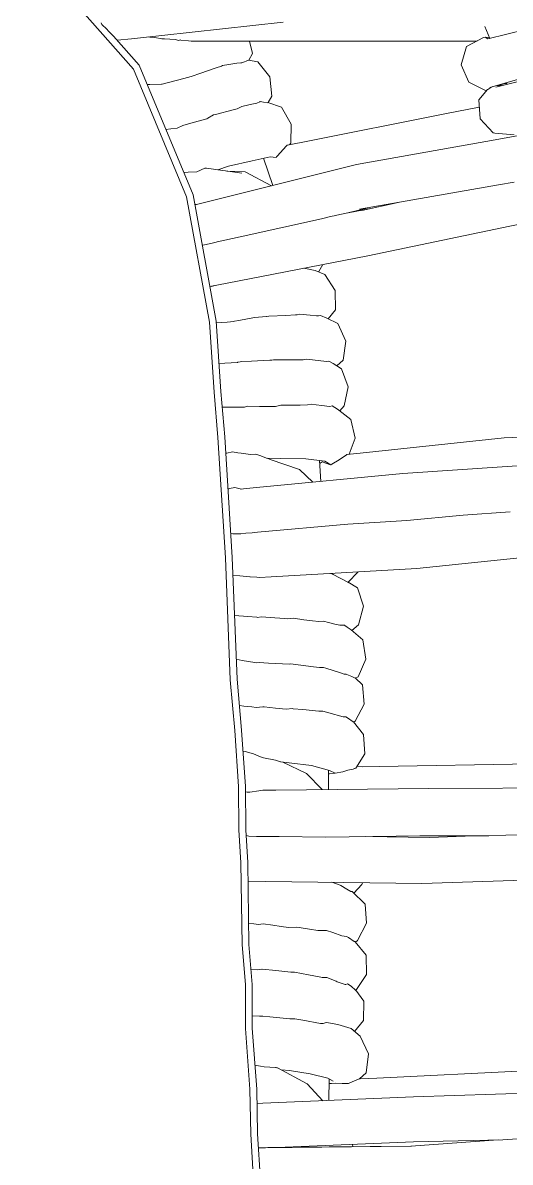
# Model space of a CAD drawing. Header units: centimetres. Extents: x 5488 to 20269, y -31398 to -19684.
# Drawn here: x 11455.62 to 11466.52, y -23782.53 to -23757.04 of the extents above; entities that cross this region are included whole.
import ezdxf

# ---------------------------------------------------------------- set-up
doc = ezdxf.new("R2010")
doc.units = ezdxf.units.CM
doc.layers.add('xxx_Auto_Kaplama_Ahşap Tarama', color=16, linetype='Continuous', lineweight=5)
doc.layers.add('xxx_Auto_Tefris_Tefris', color=32, linetype='Continuous', lineweight=15)

# ---------------------------------------------------------------- blocks, each defined once
blk = doc.blocks.new('trtetre')
at = {"color": 0, "linetype": 'ByBlock'}
for points in [[(413.046, 61.563), (410.988, 59.223)], [(403.061, 59.899), (401.792, 60.215)], [(403.022, 59.908), (403.133, 60.173)], [(407.642, 60.272), (411.031, 59.902)], [(411.582, 60.113), (411.691, 60.222)], [(411.71, 60.258), (411.691, 60.222)], [(403.045, 59.935), (403.022, 59.909)], [(403.107, 59.93), (403.045, 59.935)], [(403.061, 59.899), (403.121, 59.94)], [(403.121, 59.94), (403.162, 59.926)], [(403.543, 59.729), (403.162, 59.926)], [(410.056, 59.882), (410.295, 59.9)], [(410.334, 59.9), (410.295, 59.9)], [(410.334, 59.9), (410.353, 59.897)], [(410.506, 59.927), (410.353, 59.897)], [(410.601, 59.937), (410.506, 59.927)], [(410.601, 59.937), (410.617, 59.939)], [(410.617, 59.939), (410.645, 59.944)], [(411.431, 59.962), (410.857, 59.308)], [(411.348, 59.867), (411.031, 59.902)], [(411.543, 60.074), (411.431, 59.962)], [(411.543, 60.074), (411.582, 60.113)], [(403.306, 59.851), (409.578, 59.85)], [(403.662, 59.32), (403.543, 59.729)], [(408.389, 59.85), (408.327, 59.568)], [(409.697, 59.85), (409.578, 59.85)], [(409.754, 59.856), (409.697, 59.85)], [(409.926, 59.872), (409.754, 59.856)], [(409.926, 59.872), (409.939, 59.874)], [(409.973, 59.864), (409.939, 59.874)], [(409.973, 59.864), (410.056, 59.882)], [(408.204, 59.384), (407.939, 59.047)], [(408.204, 59.384), (408.412, 59.424)], [(408.327, 59.568), (408.41, 59.423)], [(408.466, 59.397), (408.412, 59.424)], [(408.466, 59.397), (408.503, 59.383)], [(403.023, 58.813), (401.294, 59.314)], [(402.889, 58.82), (401.334, 59.204)], [(403.492, 58.928), (403.662, 59.32)], [(408.503, 59.383), (408.564, 59.364)], [(408.564, 59.364), (408.586, 59.364)], [(408.673, 59.352), (408.587, 59.364)], [(408.673, 59.352), (408.852, 59.325)], [(408.852, 59.325), (408.992, 59.306)], [(409.021, 59.291), (408.992, 59.306)], [(409.138, 59.249), (409.021, 59.291)], [(409.138, 59.249), (409.499, 59.125)], [(410.857, 59.308), (409.65, 56.412)], [(410.988, 59.223), (409.797, 56.366)], [(402.636, 58.883), (402.65, 58.921)], [(402.696, 58.89), (402.643, 58.903)], [(402.759, 58.881), (402.696, 58.89)], [(402.759, 58.881), (402.833, 58.857)], [(403.099, 58.735), (403.492, 58.928)], [(407.939, 59.047), (407.894, 58.615)], [(409.499, 59.125), (409.67, 59.068)], [(409.695, 59.058), (409.67, 59.068)], [(409.774, 59.035), (409.695, 59.058)], [(409.858, 59.011), (409.774, 59.035)], [(409.858, 59.011), (410.34, 58.883)], [(410.356, 58.885), (410.34, 58.883)], [(410.619, 58.878), (410.356, 58.885)], [(410.619, 58.878), (410.677, 58.876)], [(402.865, 58.859), (402.757, 58.853)], [(403.02, 58.793), (402.954, 58.833)], [(403.062, 58.769), (403.02, 58.793)], [(403.062, 58.769), (403.072, 58.768)], [(403.266, 58.535), (403.072, 58.768)], [(403.238, 58.109), (403.266, 58.535)], [(403.989, 58.23), (403.255, 58.368)], [(407.458, 57.994), (407.675, 58.369)], [(407.985, 58.476), (407.675, 58.369)], [(407.894, 58.615), (407.975, 58.472)], [(407.995, 58.471), (407.985, 58.476)], [(408.075, 58.483), (407.995, 58.471)], [(408.075, 58.483), (408.153, 58.495)], [(408.164, 58.49), (408.153, 58.495)], [(408.231, 58.458), (408.164, 58.49)], [(408.339, 58.436), (408.231, 58.458)], [(408.339, 58.436), (408.531, 58.396)], [(408.531, 58.396), (408.566, 58.388)], [(408.666, 58.337), (408.566, 58.388)], [(403.989, 58.23), (407.199, 57.588)], [(408.758, 58.313), (408.666, 58.337)], [(408.758, 58.313), (409.149, 58.208)], [(409.149, 58.208), (409.195, 58.196)], [(409.325, 58.124), (409.195, 58.196)], [(409.325, 58.124), (409.345, 58.113)], [(409.345, 58.113), (409.701, 58.011)], [(402.945, 57.799), (403.238, 58.109)], [(407.458, 57.994), (407.47, 57.563)], [(409.701, 58.011), (409.879, 57.962)], [(410.007, 57.905), (409.879, 57.962)], [(410.008, 57.905), (410.007, 57.905)], [(410.152, 57.887), (410.008, 57.905)], [(410.152, 57.887), (410.258, 57.872)], [(402.293, 57.754), (402.902, 57.643)], [(402.475, 57.753), (402.905, 57.792)], [(406.001, 57.087), (402.902, 57.643)], [(402.945, 57.799), (402.905, 57.792)], [(407.549, 57.518), (407.199, 57.588)], [(407.47, 57.563), (407.497, 57.529)], [(407.569, 57.495), (407.549, 57.518)], [(407.768, 57.284), (407.569, 57.495)], [(407.791, 57.258), (407.768, 57.284)], [(407.791, 57.258), (407.798, 57.247)], [(407.927, 57.261), (407.798, 57.247)], [(407.869, 56.619), (408.076, 57.229)], [(408.33, 57.174), (407.927, 57.261)], [(408.864, 57.052), (408.33, 57.174)], [(406.001, 57.087), (409.25, 56.273)], [(408.49, 56.925), (407.9, 56.611)], [(408.895, 56.941), (408.49, 56.925)], [(409.355, 57.009), (408.564, 56.892)], [(409.097, 56.97), (408.864, 57.052)], [(409.373, 57.006), (409.355, 57.009)], [(409.373, 57.006), (409.388, 57.003)], [(409.568, 56.926), (409.388, 57.003)], [(409.761, 56.916), (409.568, 56.926)], [(409.761, 56.916), (409.857, 56.91)], [(402.479, 56.697), (402.825, 56.636)], [(405.935, 56.087), (402.825, 56.636)], [(409.65, 56.412), (409.134, 53.583)], [(409.797, 56.366), (409.285, 53.563)], [(405.881, 56.061), (405.067, 56.24)], [(405.718, 56.097), (406.189, 56.005)], [(405.732, 56.123), (406.191, 56.005)], [(409.608, 56.184), (409.25, 56.273)], [(409.596, 56.194), (409.573, 56.193)], [(409.596, 56.194), (409.61, 56.194)], [(406.442, 55.953), (406.191, 56.005)], [(406.443, 55.953), (406.465, 55.948)], [(406.465, 55.948), (406.578, 55.924)], [(406.781, 55.873), (406.579, 55.924)], [(408.601, 55.474), (406.781, 55.873)], [(402.389, 55.748), (402.576, 55.709)], [(405.748, 55.045), (402.576, 55.709)], [(408.601, 55.474), (409.114, 55.358)], [(409.14, 55.352), (409.114, 55.358)], [(409.224, 55.332), (409.14, 55.352)], [(409.396, 55.294), (409.224, 55.332)], [(409.396, 55.294), (409.444, 55.284)], [(405.748, 55.045), (408.89, 54.436)], [(406.751, 54.851), (406.841, 54.695)], [(406.708, 54.629), (406.476, 54.268)], [(406.922, 54.72), (406.708, 54.629)], [(406.841, 54.695), (406.846, 54.688)], [(407.175, 54.768), (406.922, 54.72)], [(409.239, 54.368), (408.89, 54.436)], [(409.275, 54.355), (409.159, 54.383)], [(406.476, 54.268), (406.471, 53.839)], [(406.471, 53.839), (406.631, 53.635)], [(406.42, 53.531), (406.239, 53.138)], [(406.661, 53.65), (406.42, 53.531)], [(406.802, 53.71), (406.661, 53.65)], [(406.849, 53.702), (406.802, 53.71)], [(406.892, 53.706), (406.849, 53.702)], [(406.892, 53.706), (407.039, 53.719)], [(407.039, 53.719), (407.274, 53.74)], [(407.329, 53.728), (407.274, 53.74)], [(407.363, 53.726), (407.329, 53.728)], [(407.363, 53.726), (407.578, 53.714)], [(407.578, 53.714), (407.959, 53.698)], [(408.003, 53.689), (407.959, 53.698)], [(408.003, 53.689), (408.014, 53.687)], [(408.014, 53.687), (408.276, 53.663)], [(408.276, 53.663), (408.279, 53.663)], [(408.633, 53.6), (408.279, 53.663)], [(408.633, 53.6), (408.726, 53.583)], [(408.739, 53.575), (408.726, 53.583)], [(408.891, 53.563), (408.739, 53.575)], [(409.132, 53.55), (408.891, 53.563)], [(409.134, 53.583), (409.029, 52.009)], [(409.285, 53.563), (409.181, 51.996)], [(406.239, 53.138), (406.297, 52.714)], [(406.333, 52.516), (406.185, 52.112)], [(406.297, 52.714), (406.442, 52.586)], [(406.525, 52.641), (406.333, 52.516)], [(406.616, 52.689), (406.525, 52.641)], [(406.672, 52.685), (406.616, 52.689)], [(406.672, 52.685), (406.986, 52.72)], [(406.986, 52.72), (407.12, 52.735)], [(407.195, 52.721), (407.12, 52.735)], [(407.195, 52.721), (407.196, 52.721)], [(407.196, 52.721), (407.605, 52.721)], [(407.605, 52.721), (407.854, 52.722)], [(407.89, 52.715), (407.854, 52.722)], [(407.94, 52.712), (407.89, 52.715)], [(407.94, 52.712), (408.347, 52.693)], [(408.347, 52.693), (408.562, 52.683)], [(408.597, 52.675), (408.562, 52.683)], [(408.597, 52.675), (408.655, 52.664)], [(408.657, 52.663), (408.655, 52.664)], [(408.945, 52.642), (408.657, 52.663)], [(409.071, 52.635), (408.945, 52.642)], [(406.185, 52.112), (406.273, 51.694)], [(409.029, 52.009), (408.945, 50.997)], [(409.181, 51.996), (409.096, 50.985)], [(406.126, 51.388), (406.397, 51.597)], [(406.273, 51.694), (406.375, 51.58)], [(406.403, 51.6), (406.397, 51.597)], [(406.481, 51.654), (406.403, 51.6)], [(406.481, 51.654), (406.519, 51.679)], [(406.519, 51.679), (406.534, 51.689)], [(406.601, 51.679), (406.534, 51.689)], [(406.771, 51.7), (406.601, 51.679)], [(406.771, 51.7), (406.901, 51.714)], [(406.901, 51.714), (407.013, 51.727)], [(407.094, 51.71), (407.013, 51.727)], [(407.259, 51.708), (407.094, 51.71)], [(407.259, 51.708), (407.494, 51.705)], [(407.494, 51.705), (407.69, 51.703)], [(407.811, 51.679), (407.69, 51.703)], [(407.856, 51.679), (407.811, 51.679)], [(407.856, 51.679), (408.168, 51.679)], [(408.168, 51.679), (408.426, 51.681)], [(408.504, 51.664), (408.426, 51.681)], [(408.52, 51.664), (408.504, 51.664)], [(408.52, 51.664), (408.762, 51.662)], [(408.762, 51.662), (408.989, 51.663)], [(409, 51.66), (408.989, 51.663)], [(406.126, 51.388), (406.033, 50.965)], [(402.696, 50.971), (401.61, 51.021)], [(408.945, 50.997), (408.779, 48.297)], [(409.096, 50.985), (408.93, 48.289)], [(402.696, 50.971), (405.919, 50.632)], [(406.033, 50.965), (406.165, 50.606)], [(406.217, 50.601), (405.919, 50.632)], [(406.224, 50.591), (406.217, 50.601)], [(406.389, 50.482), (406.224, 50.591)], [(406.553, 50.388), (406.389, 50.482)], [(407.13, 50.507), (406.711, 50.451)], [(406.828, 50.466), (406.798, 50.001)], [(407.698, 50.514), (407.13, 50.507)], [(407.93, 50.492), (407.274, 50.264)], [(408.008, 50.518), (407.698, 50.514)], [(407.93, 50.492), (408, 50.518)], [(408.008, 50.518), (408.066, 50.543)], [(408.066, 50.543), (408.158, 50.577)], [(408.252, 50.612), (408.158, 50.577)], [(408.368, 50.6), (408.252, 50.612)], [(408.581, 50.631), (408.368, 50.6)], [(408.581, 50.631), (408.652, 50.641)], [(408.652, 50.641), (408.768, 50.659)], [(408.897, 50.632), (408.768, 50.659)], [(408.908, 50.635), (408.897, 50.632)], [(408.908, 50.635), (408.923, 50.639)], [(404.961, 50.18), (401.522, 50.405)], [(406.553, 50.388), (406.57, 50.373)], [(406.57, 50.373), (406.581, 50.367)], [(406.711, 50.451), (406.576, 50.37)], [(406.581, 50.367), (406.768, 50.437)], [(406.768, 50.437), (406.809, 50.41)], [(406.824, 50.411), (406.809, 50.41)], [(407.274, 50.264), (406.975, 49.983)], [(404.961, 50.18), (408.235, 49.861)], [(408.598, 49.825), (408.235, 49.861)], [(408.571, 49.828), (408.716, 49.865)], [(408.842, 49.839), (408.716, 49.865)], [(408.855, 49.836), (408.842, 49.839)], [(408.855, 49.836), (408.873, 49.831)], [(403.618, 49.245), (402.565, 49.317)], [(404.876, 49.123), (403.618, 49.245)], [(404.876, 49.123), (406.194, 49.046)], [(408.21, 48.864), (406.194, 49.046)], [(408.275, 48.858), (408.21, 48.864)], [(408.332, 48.853), (408.275, 48.858)], [(408.474, 48.841), (408.332, 48.853)], [(408.474, 48.841), (408.584, 48.83)], [(408.584, 48.83), (408.665, 48.826)], [(408.757, 48.827), (408.665, 48.826)], [(408.762, 48.828), (408.757, 48.827)], [(408.762, 48.828), (408.812, 48.835)], [(404.65, 48.052), (401.342, 48.394)], [(408.779, 48.297), (408.669, 45.574)], [(408.93, 48.289), (408.82, 45.565)], [(404.65, 48.052), (407.905, 47.866)], [(406.19, 47.741), (405.964, 47.977)], [(406.521, 47.921), (406.197, 47.744)], [(406.547, 47.932), (406.521, 47.921)], [(406.581, 47.942), (406.547, 47.932)], [(406.186, 47.745), (405.976, 47.62)], [(406.193, 47.742), (406.19, 47.741)], [(406.196, 47.744), (406.193, 47.742)], [(408.167, 47.851), (407.905, 47.866)], [(408.167, 47.851), (408.224, 47.857)], [(408.224, 47.857), (408.38, 47.864)], [(408.607, 47.887), (408.381, 47.864)], [(408.763, 47.902), (408.607, 47.887)], [(405.976, 47.62), (405.846, 47.209)], [(405.846, 47.209), (405.956, 46.792)], [(406.981, 46.882), (407.174, 46.907)], [(407.174, 46.907), (407.41, 46.939)], [(407.54, 46.929), (407.41, 46.939)], [(407.604, 46.933), (407.54, 46.929)], [(407.604, 46.933), (407.824, 46.947)], [(407.824, 46.947), (408.131, 46.968)], [(408.212, 46.959), (408.131, 46.968)], [(408.228, 46.96), (408.212, 46.959)], [(408.228, 46.96), (408.428, 46.975)], [(408.428, 46.975), (408.726, 47)], [(406.117, 46.679), (405.856, 46.454)], [(405.956, 46.792), (406.103, 46.667)], [(406.122, 46.679), (406.117, 46.679)], [(406.206, 46.74), (406.122, 46.679)], [(406.206, 46.74), (406.259, 46.777)], [(406.259, 46.777), (406.267, 46.782)], [(406.374, 46.783), (406.267, 46.782)], [(406.483, 46.81), (406.374, 46.783)], [(406.483, 46.81), (406.626, 46.845)], [(406.626, 46.845), (406.734, 46.871)], [(406.844, 46.865), (406.734, 46.871)], [(406.981, 46.882), (406.844, 46.865)], [(405.856, 46.454), (405.79, 46.025)], [(405.79, 46.025), (405.964, 45.631)], [(406.96, 45.855), (407.307, 45.898)], [(407.307, 45.898), (407.477, 45.918)], [(407.503, 45.915), (407.477, 45.918)], [(407.651, 45.921), (407.503, 45.915)], [(407.651, 45.921), (407.967, 45.936)], [(407.967, 45.936), (408.179, 45.946)], [(408.237, 45.941), (408.179, 45.946)], [(408.269, 45.947), (408.237, 45.941)], [(408.269, 45.947), (408.552, 45.996)], [(408.552, 45.996), (408.686, 46.021)], [(405.964, 45.631), (406.031, 45.602)], [(406.101, 45.633), (406.031, 45.602)], [(406.101, 45.633), (406.214, 45.683)], [(406.214, 45.683), (406.233, 45.692)], [(406.276, 45.692), (406.234, 45.692)], [(406.382, 45.726), (406.276, 45.692)], [(406.382, 45.726), (406.686, 45.821)], [(406.686, 45.821), (406.736, 45.837)], [(406.828, 45.838), (406.736, 45.837)], [(406.96, 45.855), (406.828, 45.838)], [(405.869, 45.451), (405.83, 45.018)], [(406.026, 45.604), (405.869, 45.451)], [(408.669, 45.574), (408.569, 44.437)], [(408.82, 45.565), (408.721, 44.426)], [(405.83, 45.018), (406.032, 44.634)], [(406.621, 44.827), (406.754, 44.862)], [(406.775, 44.862), (406.754, 44.862)], [(406.844, 44.86), (406.775, 44.862)], [(407.203, 44.897), (406.844, 44.86)], [(407.203, 44.897), (407.414, 44.916)], [(407.414, 44.916), (407.433, 44.917)], [(407.569, 44.903), (407.433, 44.917)], [(407.81, 44.927), (407.569, 44.903)], [(407.81, 44.927), (408.06, 44.954)], [(408.06, 44.954), (408.096, 44.958)], [(408.246, 44.942), (408.096, 44.958)], [(408.338, 44.954), (408.246, 44.942)], [(408.338, 44.954), (408.518, 44.976)], [(408.518, 44.976), (408.618, 44.989)], [(406.068, 44.621), (405.842, 44.342)], [(406.032, 44.634), (406.063, 44.615)], [(406.072, 44.622), (406.068, 44.621)], [(406.203, 44.712), (406.072, 44.622)], [(406.203, 44.712), (406.238, 44.735)], [(406.277, 44.737), (406.238, 44.735)], [(406.298, 44.737), (406.277, 44.737)], [(406.621, 44.827), (406.298, 44.737)], [(408.569, 44.437), (408.482, 43.179)], [(408.721, 44.426), (408.634, 43.174)], [(405.842, 44.342), (405.811, 43.909)], [(405.811, 43.909), (406.012, 43.589)], [(408.079, 43.815), (408.144, 43.838)], [(408.144, 43.838), (408.301, 43.904)], [(408.488, 43.956), (408.301, 43.904)], [(408.488, 43.956), (408.537, 43.969)], [(402.088, 43.684), (405.494, 43.624)], [(405.873, 43.617), (405.494, 43.624)], [(405.873, 43.617), (405.987, 43.628)], [(406.012, 43.589), (406.034, 43.578)], [(407.009, 43.649), (406.602, 43.53)], [(407.504, 43.708), (407.009, 43.649)], [(407.65, 43.721), (407.119, 43.463)], [(407.692, 43.725), (407.504, 43.708)], [(407.696, 43.726), (407.692, 43.725)], [(407.696, 43.726), (407.808, 43.763)], [(408.079, 43.815), (407.808, 43.763)], [(406.041, 43.575), (406.034, 43.578)], [(406.078, 43.56), (406.041, 43.575)], [(406.191, 43.539), (406.078, 43.56)], [(406.302, 43.5), (406.192, 43.539)], [(406.302, 43.5), (406.478, 43.473)], [(406.602, 43.53), (406.478, 43.473)], [(406.478, 43.473), (406.607, 43.459)], [(406.607, 43.459), (406.628, 43.457)], [(406.629, 43.537), (406.626, 43.109)], [(407.119, 43.463), (406.77, 43.107)], [(404.382, 43.13), (401.079, 43.148)], [(404.382, 43.13), (407.802, 43.097)], [(408.095, 43.094), (407.802, 43.097)], [(408.18, 43.081), (408.095, 43.094)], [(408.18, 43.081), (408.385, 43.047)], [(408.482, 43.179), (408.477, 42.209)], [(408.634, 43.174), (408.628, 42.205)], [(408.39, 43.047), (408.385, 43.047)], [(408.41, 43.048), (408.39, 43.047)], [(408.445, 43.052), (408.41, 43.048)], [(408.482, 43.059), (408.445, 43.052)], [(402.664, 42.089), (401.691, 42.111)], [(402.665, 42.089), (403.042, 42.075)], [(404.582, 42.075), (403.041, 42.075)], [(404.365, 42.034), (403.373, 42.075)], [(404.365, 42.034), (405.794, 42.058)], [(404.582, 42.075), (406.692, 42.044)], [(406.693, 42.044), (407.729, 42.055)], [(407.729, 42.055), (408.011, 42.058)], [(408.094, 42.059), (408.011, 42.058)], [(408.156, 42.059), (408.094, 42.059)], [(408.236, 42.06), (408.156, 42.059)], [(408.236, 42.06), (408.407, 42.061)], [(408.407, 42.061), (408.468, 42.078)], [(408.477, 42.209), (408.431, 41.474)], [(408.628, 42.205), (408.582, 41.47)], [(408.431, 41.474), (408.404, 39.638)], [(408.582, 41.47), (408.555, 39.632)], [(404.538, 41.003), (401.124, 41.116)], [(404.538, 41.003), (408.029, 41.054)], [(408.416, 41.06), (408.029, 41.054)], [(408.424, 41.059), (408.416, 41.06)], [(406.097, 40.827), (405.808, 40.547)], [(405.88, 40.982), (405.868, 41.023)], [(405.88, 40.982), (406.059, 40.79)], [(406.124, 40.824), (406.097, 40.827)], [(406.216, 40.877), (406.124, 40.824)], [(406.349, 40.958), (406.216, 40.877)], [(406.349, 40.958), (406.351, 40.959)], [(406.367, 40.967), (406.351, 40.959)], [(406.554, 41.033), (406.367, 40.967)], [(405.808, 40.547), (405.774, 40.115)], [(405.774, 40.115), (405.979, 39.731)], [(407.053, 39.986), (407.28, 40.022)], [(407.28, 40.022), (407.349, 40.032)], [(407.52, 40.024), (407.349, 40.032)], [(407.687, 40.046), (407.52, 40.024)], [(407.687, 40.046), (407.872, 40.072)], [(407.872, 40.072), (408.089, 40.101)], [(408.188, 40.089), (408.089, 40.101)], [(408.298, 40.101), (408.188, 40.089)], [(408.298, 40.101), (408.411, 40.114)], [(406.18, 39.797), (406.05, 39.708)], [(406.18, 39.797), (406.221, 39.823)], [(406.275, 39.83), (406.221, 39.823)], [(406.326, 39.836), (406.275, 39.83)], [(406.529, 39.908), (406.326, 39.836)], [(406.529, 39.908), (406.673, 39.954)], [(406.722, 39.955), (406.673, 39.954)], [(406.864, 39.956), (406.722, 39.955)], [(407.053, 39.986), (406.864, 39.956)], [(406.029, 39.701), (405.786, 39.404)], [(405.979, 39.731), (406.024, 39.694)], [(406.039, 39.705), (406.029, 39.701)], [(406.05, 39.708), (406.039, 39.705)], [(408.404, 39.638), (408.329, 38.749)], [(408.555, 39.632), (408.481, 38.746)], [(405.786, 39.404), (405.773, 38.97)], [(407.07, 38.963), (407.386, 39.025)], [(407.428, 39.025), (407.386, 39.025)], [(407.47, 39.024), (407.428, 39.025)], [(407.801, 39.06), (407.47, 39.024)], [(407.801, 39.06), (408.107, 39.09)], [(408.115, 39.089), (408.107, 39.09)], [(408.207, 39.075), (408.115, 39.089)], [(408.358, 39.09), (408.207, 39.075)], [(405.773, 38.97), (406.015, 38.616)], [(406.119, 38.71), (406.198, 38.758)], [(406.24, 38.745), (406.198, 38.758)], [(406.25, 38.746), (406.24, 38.745)], [(406.255, 38.747), (406.25, 38.746)], [(406.43, 38.81), (406.255, 38.747)], [(406.454, 38.819), (406.43, 38.81)], [(406.454, 38.819), (406.66, 38.906)], [(406.703, 38.9), (406.66, 38.906)], [(406.768, 38.906), (406.703, 38.9)], [(406.799, 38.91), (406.768, 38.906)], [(407.07, 38.963), (406.799, 38.91)], [(408.329, 38.749), (408.332, 37.768)], [(408.481, 38.746), (408.484, 37.765)], [(406.012, 38.62), (405.833, 38.374)], [(406.019, 38.62), (406.015, 38.616)], [(406.119, 38.71), (406.019, 38.62)], [(405.833, 38.374), (405.841, 37.94)], [(407.202, 37.947), (407.378, 37.977)], [(407.415, 37.977), (407.378, 37.977)], [(407.492, 37.977), (407.415, 37.977)], [(407.938, 38.022), (407.492, 37.977)], [(407.938, 38.022), (408.091, 38.037)], [(408.091, 38.037), (408.126, 38.041)], [(408.169, 38.035), (408.126, 38.041)], [(408.331, 38.047), (408.169, 38.035)], [(405.841, 37.94), (406.047, 37.698)], [(406.121, 37.761), (405.919, 37.59)], [(406.416, 37.849), (406.121, 37.761)], [(406.626, 37.887), (406.416, 37.85)], [(406.626, 37.887), (406.676, 37.894)], [(406.746, 37.872), (406.676, 37.894)], [(406.783, 37.876), (406.746, 37.872)], [(406.808, 37.877), (406.783, 37.876)], [(407.202, 37.947), (406.808, 37.877)], [(408.332, 37.768), (408.229, 36.406)], [(408.484, 37.765), (408.381, 36.402)], [(405.919, 37.59), (405.73, 37.197)], [(405.73, 37.197), (405.785, 36.768)], [(402.231, 36.814), (405.546, 36.655)], [(405.785, 36.768), (405.933, 36.638)], [(407.037, 36.747), (406.643, 36.65)], [(407.501, 36.824), (407.037, 36.747)], [(407.763, 36.881), (407.106, 36.522)], [(407.684, 36.837), (407.501, 36.824)], [(407.777, 36.883), (407.763, 36.881)], [(407.777, 36.883), (407.799, 36.887)], [(407.809, 36.888), (407.799, 36.887)], [(408.062, 36.906), (407.809, 36.888)], [(408.148, 36.919), (408.063, 36.906)], [(408.148, 36.919), (408.269, 36.941)], [(405.915, 36.637), (405.546, 36.655)], [(405.915, 36.637), (405.939, 36.638)], [(405.939, 36.638), (406.046, 36.592)], [(406.097, 36.571), (406.046, 36.592)], [(406.182, 36.536), (406.097, 36.571)], [(406.182, 36.536), (406.189, 36.533)], [(406.201, 36.533), (406.189, 36.533)], [(406.201, 36.533), (406.22, 36.532)], [(406.242, 36.532), (406.22, 36.532)], [(406.242, 36.532), (406.323, 36.532)], [(406.323, 36.532), (406.47, 36.539)], [(406.47, 36.539), (406.562, 36.535)], [(406.643, 36.65), (406.522, 36.584)], [(406.562, 36.535), (406.596, 36.532)], [(406.615, 36.529), (406.596, 36.532)], [(406.614, 36.634), (406.615, 36.152)], [(407.106, 36.522), (406.756, 36.146)], [(404.726, 36.232), (401.062, 36.35)], [(404.726, 36.232), (408.095, 36.09)], [(408.229, 36.406), (408.211, 35.404)], [(408.381, 36.402), (408.363, 35.401)], [(408.223, 36.084), (408.095, 36.09)], [(402.729, 35.275), (401.743, 35.337)], [(404.723, 35.226), (402.729, 35.275)], [(404.787, 35.132), (402.831, 35.273)], [(404.723, 35.226), (407.772, 35.099)], [(408.211, 35.404), (408.147, 34.36)], [(408.363, 35.401), (408.299, 34.358)], [(404.771, 35.133), (407.535, 35.109)], [(404.787, 35.132), (408.104, 35.091)], [(406.079, 35.122), (406.091, 35.169)], [(407.484, 35.111), (407.482, 35.109)], [(407.772, 35.099), (407.978, 35.097)], [(408.035, 35.096), (407.978, 35.097)], [(408.047, 35.096), (408.035, 35.096)], [(408.192, 35.094), (408.047, 35.096)]]:
    blk.add_lwpolyline(points, dxfattribs=at)
blk = doc.blocks.new('koltukrewrweewr')
at = {"xscale": -1, "rotation": 270}
blk.add_blockref('trtetre', (-925.958, -51.65), dxfattribs=at)

msp = doc.modelspace()

# ---------------------------------------------------------------- hatches: boundary and pattern name
at = {"layer": 'xxx_Auto_Kaplama_Ahşap Tarama'}
h = msp.add_hatch(dxfattribs=at)
h.set_pattern_fill('AR-CONC', color=256, scale=0.5)
h.set_pattern_definition([(50, (809.53, -3617.59), (91.09233, -7.96954), [9.525, -104.775]), (355, (809.53, -3617.59), (-17.6217, 95.52842), [7.62, -83.8203]), (100.45144, (817.12, -3618.255), (73.47062, 87.55888), [8.095, -89.04512]), (46.1842, (809.53, -3592.19), (135.5395, -21.02116), [14.2875, -157.1625]), (96.63556, (820.83, -3593.94), (118.70207, 123.71306), [12.1425, -133.5678]), (351.18415, (809.53, -3592.19), (118.70207, 123.71306), [11.43, -125.72987]), (21, (822.23, -3598.54), (75.8072, -51.1326), [9.525, -104.775]), (326, (822.23, -3598.54), (30.901, 92.09398), [7.62, -83.82]), (71.45144, (828.55, -3602.8), (106.7082, 40.96138), [8.095, -89.04497]), (37.5, (809.53, -3617.59), (1.5443, 42.27752), [0, -82.804, 0, -85.09, 0, -84.1375]), (7.5, (809.53, -3617.59), (33.40983, 50.09029), [0, -48.514, 0, -80.899, 0, -32.0675]), (327.5, (781.21, -3617.59), (67.795298, -2.864372), [0, -31.75, 0, -99.06, 0, -131.445]), (317.5, (768.51, -3617.59), (74.06459, 12.71325), [0, -41.275, 0, -65.786, 0, -93.345])])
edge = h.paths.add_edge_path()
edge.add_line((9312.934, -27555.319), (9330.626, -27555.319))
edge.add_arc((9330.626, -27548.319), 7, 270, 349.5592)
edge.add_arc((-12655703.852, 2009176.564), 12827763.879, 350.8642093147, 350.8644691226)
edge.add_line((9346.746, -27492.157), (9332.45, -27492.157))
edge.add_line((9332.45, -27492.157), (9332.449, -27061.102))
edge.add_line((9332.449, -27061.102), (9346.746, -27061.102))
edge.add_arc((-12660642.429, -2064524.007), 12832765.905, 9.1355309233, 9.1357906395)
edge.add_arc((9330.626, -27004.939), 7, 10.4408, 90)
edge.add_line((9330.626, -26997.939), (9312.934, -26997.939))
edge.add_arc((9312.934, -27004.939), 7, 90, 170.4864)
edge.add_arc((10864.464, -27276.629), 1582.138, 170.069442, 189.930558)
edge.add_arc((9312.934, -27548.319), 7, 189.5136, 270)

# ---------------------------------------------------------------- block references
at = {"layer": 'xxx_Auto_Tefris_Tefris', "rotation": 90}
msp.add_blockref('koltukrewrweewr', (11817.43, -22891.342), dxfattribs=at)

doc.saveas('drawing.dxf')
